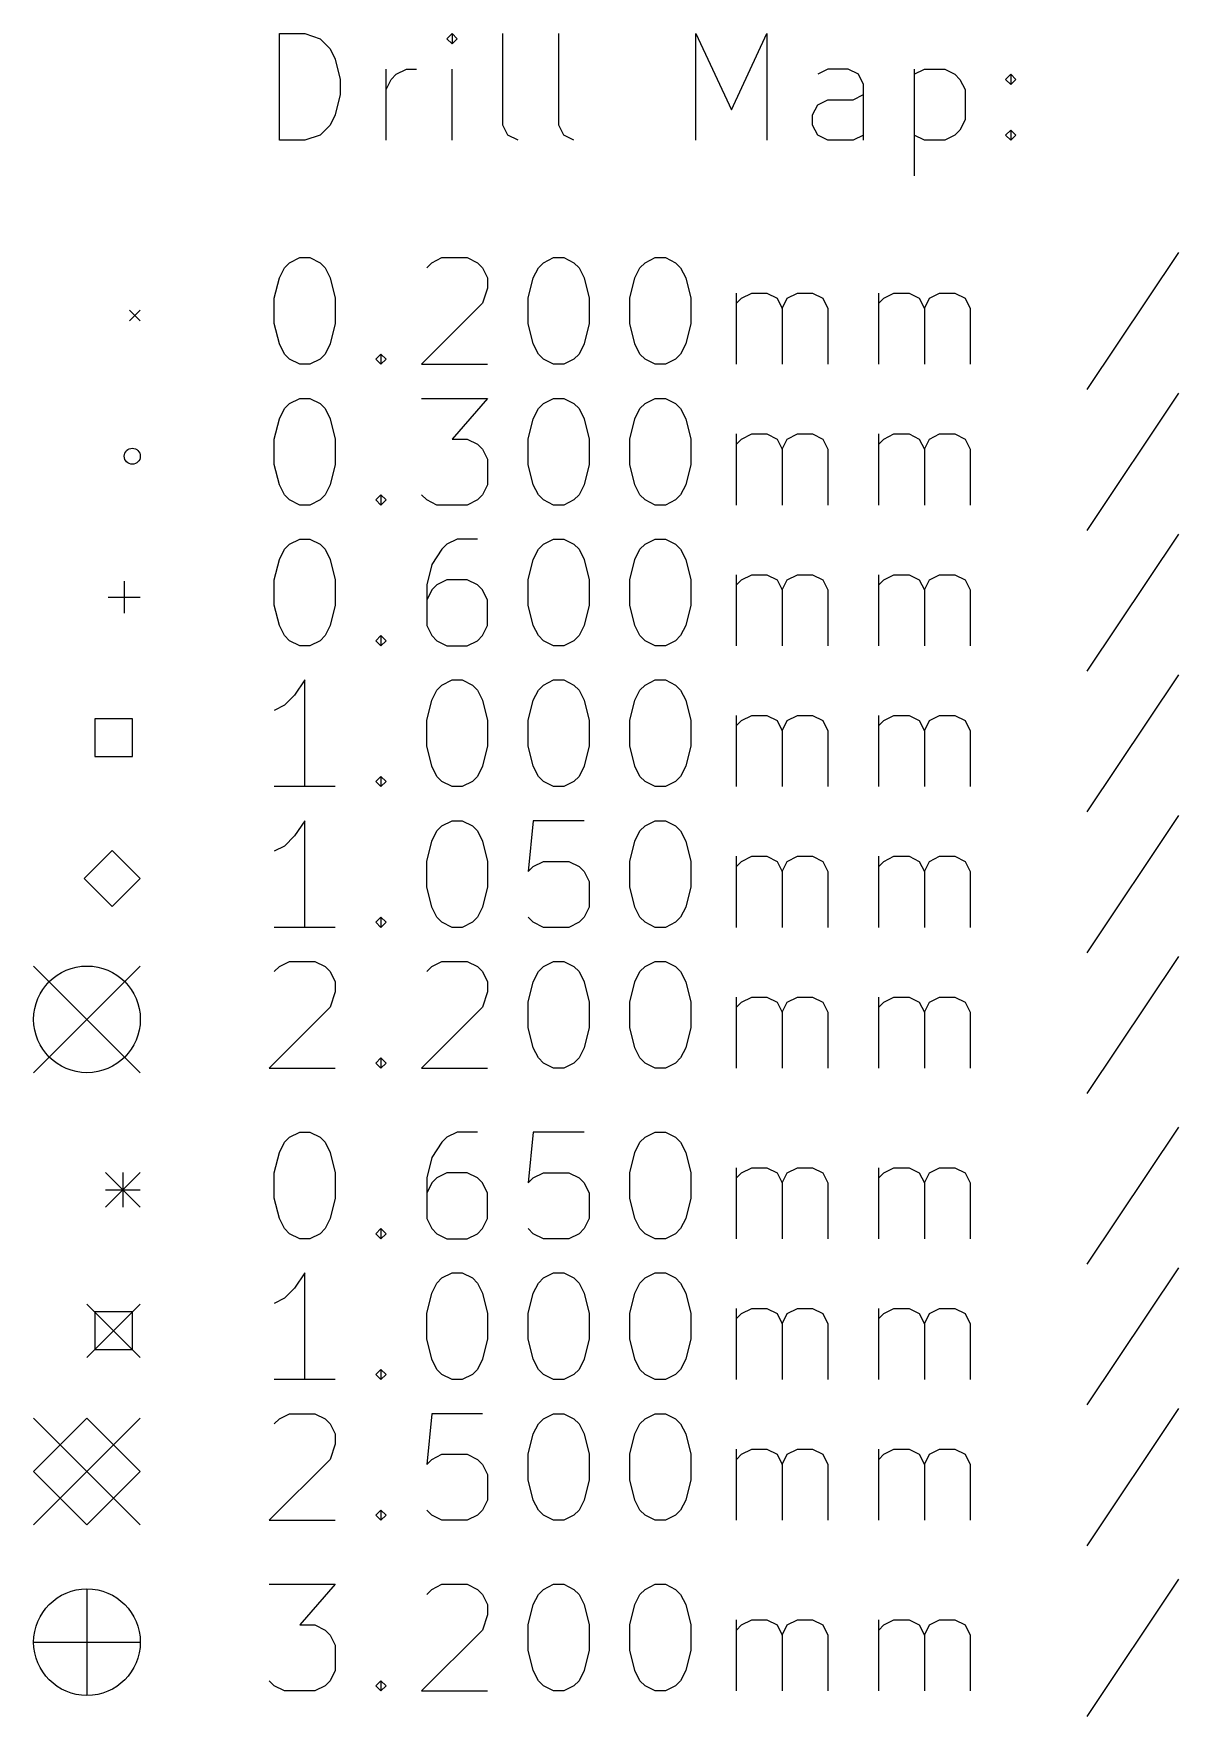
# Model space of a CAD drawing. Extents: x 39 to 122, y -192 to -69.
# Drawn here: x 39.48 to 60.94, y -192.2 to -160.64 of the extents above; entities that cross this region are included whole.
import ezdxf

# ---------------------------------------------------------------- set-up
doc = ezdxf.new("R2010")
doc.units = 0
doc.layers.add('BLACK', color=7, linetype='CONTINUOUS')

msp = doc.modelspace()

# ---------------------------------------------------------------- linework, layer by layer
at = {"layer": 'BLACK', "linetype": 'CONTINUOUS'}
for p, q in [((44.082768, -162.639838), (44.082768, -160.639838)), ((44.082768, -160.639838), (44.558958, -160.639838)), ((44.558958, -160.639838), (44.844673, -160.735076)), ((44.844673, -160.735076), (45.035149, -160.925552)), ((45.035149, -160.925552), (45.130387, -161.116028)), ((47.320863, -160.639838), (47.225625, -160.735076)), ((47.225625, -160.735076), (47.320863, -160.830314)), ((47.416101, -160.735076), (47.320863, -160.639838)), ((47.320863, -160.639838), (47.320863, -160.830314)), ((47.320863, -160.830314), (47.416101, -160.735076)), ((48.273244, -162.354123), (48.273244, -160.639838)), ((49.320863, -162.354123), (49.320863, -160.639838)), ((51.892292, -162.639838), (51.892292, -160.639838)), ((51.892292, -160.639838), (52.558959, -162.068409)), ((52.558959, -162.068409), (53.225625, -160.639838)), ((53.225625, -160.639838), (53.225625, -162.639838)), ((45.130387, -161.116028), (45.225625, -161.49698)), ((45.225625, -161.49698), (45.225625, -161.782695)), ((46.082768, -162.639838), (46.082768, -161.306504)), ((46.082768, -161.687457), (46.178006, -161.49698)), ((46.178006, -161.49698), (46.273244, -161.401742)), ((46.273244, -161.401742), (46.46372, -161.306504)), ((46.46372, -161.306504), (46.654197, -161.306504)), ((47.320863, -162.639838), (47.320863, -161.306504)), ((54.368482, -161.306504), (54.178006, -161.401742)), ((54.749435, -161.306504), (54.368482, -161.306504)), ((54.939911, -161.401742), (54.749435, -161.306504)), ((55.035149, -161.592219), (54.939911, -161.401742)), ((55.98753, -161.306504), (55.98753, -163.306504)), ((55.98753, -161.401742), (56.178006, -161.306504)), ((56.178006, -161.306504), (56.558959, -161.306504)), ((56.558959, -161.306504), (56.749435, -161.401742)), ((56.749435, -161.401742), (56.844673, -161.49698)), ((56.844673, -161.49698), (56.939911, -161.687457)), ((57.701816, -161.49698), (57.797054, -161.401742)), ((57.797054, -161.592219), (57.701816, -161.49698)), ((57.797054, -161.401742), (57.892292, -161.49698)), ((57.797054, -161.401742), (57.797054, -161.592219)), ((57.892292, -161.49698), (57.797054, -161.592219)), ((45.225625, -161.782695), (45.130387, -162.163647)), ((54.178006, -161.973171), (54.368482, -161.877933)), ((54.368482, -161.877933), (54.844673, -161.877933)), ((54.844673, -161.877933), (55.035149, -161.782695)), ((55.035149, -162.639838), (55.035149, -161.592219)), ((56.939911, -161.687457), (56.939911, -162.258885)), ((45.130387, -162.163647), (45.035149, -162.354123)), ((54.082768, -162.163647), (54.178006, -161.973171)), ((54.082768, -162.354123), (54.082768, -162.163647)), ((45.035149, -162.354123), (44.844673, -162.5446)), ((48.368482, -162.5446), (48.273244, -162.354123)), ((49.416101, -162.5446), (49.320863, -162.354123)), ((54.178006, -162.5446), (54.082768, -162.354123)), ((56.844673, -162.449361), (56.749435, -162.5446)), ((56.939911, -162.258885), (56.844673, -162.449361)), ((57.701816, -162.5446), (57.797054, -162.449361)), ((57.797054, -162.449361), (57.892292, -162.5446)), ((57.797054, -162.449361), (57.797054, -162.639838)), ((44.558958, -162.639838), (44.082768, -162.639838)), ((44.844673, -162.5446), (44.558958, -162.639838)), ((48.558958, -162.639838), (48.368482, -162.5446)), ((49.606577, -162.639838), (49.416101, -162.5446)), ((54.368482, -162.639838), (54.178006, -162.5446)), ((54.844673, -162.639838), (54.368482, -162.639838)), ((55.035149, -162.5446), (54.844673, -162.639838)), ((56.178006, -162.639838), (55.98753, -162.5446)), ((56.558959, -162.639838), (56.178006, -162.639838)), ((56.749435, -162.5446), (56.558959, -162.639838)), ((57.797054, -162.639838), (57.701816, -162.5446)), ((57.892292, -162.5446), (57.797054, -162.639838)), ((44.082768, -165.22079), (44.178006, -165.030314)), ((44.178006, -165.030314), (44.273244, -164.935076)), ((44.273244, -164.935076), (44.46372, -164.839838)), ((44.46372, -164.839838), (44.654197, -164.839838)), ((44.654197, -164.839838), (44.844673, -164.935076)), ((44.844673, -164.935076), (44.939911, -165.030314)), ((44.939911, -165.030314), (45.035149, -165.22079)), ((46.844673, -165.030314), (46.939911, -164.935076)), ((46.939911, -164.935076), (47.130387, -164.839838)), ((47.130387, -164.839838), (47.606578, -164.839838)), ((47.606578, -164.839838), (47.797054, -164.935076)), ((47.797054, -164.935076), (47.892292, -165.030314)), ((47.892292, -165.030314), (47.98753, -165.22079)), ((48.844673, -165.22079), (48.939911, -165.030314)), ((48.939911, -165.030314), (49.035149, -164.935076)), ((49.035149, -164.935076), (49.225625, -164.839838)), ((49.225625, -164.839838), (49.416102, -164.839838)), ((49.416102, -164.839838), (49.606578, -164.935076)), ((49.606578, -164.935076), (49.701816, -165.030314)), ((49.701816, -165.030314), (49.797054, -165.22079)), ((50.749435, -165.22079), (50.844673, -165.030314)), ((50.844673, -165.030314), (50.939911, -164.935076)), ((50.939911, -164.935076), (51.130387, -164.839838)), ((51.130387, -164.839838), (51.320864, -164.839838)), ((51.320864, -164.839838), (51.51134, -164.935076)), ((51.51134, -164.935076), (51.606578, -165.030314)), ((51.606578, -165.030314), (51.701816, -165.22079)), ((60.939912, -164.7446), (59.225627, -167.316028)), ((43.98753, -165.601742), (44.082768, -165.22079)), ((45.035149, -165.22079), (45.130387, -165.601742)), ((47.98753, -165.22079), (47.98753, -165.411266)), ((48.749435, -165.601742), (48.844673, -165.22079)), ((49.797054, -165.22079), (49.892292, -165.601742)), ((50.654197, -165.601742), (50.749435, -165.22079)), ((51.701816, -165.22079), (51.797054, -165.601742)), ((43.98753, -166.077933), (43.98753, -165.601742)), ((45.130387, -165.601742), (45.130387, -166.077933)), ((47.98753, -165.411266), (47.892292, -165.69698)), ((48.749435, -166.077933), (48.749435, -165.601742)), ((49.892292, -165.601742), (49.892292, -166.077933)), ((50.654197, -166.077933), (50.654197, -165.601742)), ((51.797054, -165.601742), (51.797054, -166.077933)), ((52.654197, -166.839838), (52.654197, -165.506504)), ((52.654197, -165.69698), (52.749435, -165.601742)), ((52.749435, -165.601742), (52.939911, -165.506504)), ((52.939911, -165.506504), (53.225626, -165.506504)), ((53.225626, -165.506504), (53.416102, -165.601742)), ((53.416102, -165.601742), (53.51134, -165.792219)), ((53.51134, -165.792219), (53.606578, -165.601742)), ((53.606578, -165.601742), (53.797054, -165.506504)), ((53.797054, -165.506504), (54.082768, -165.506504)), ((54.082768, -165.506504), (54.273245, -165.601742)), ((54.273245, -165.601742), (54.368483, -165.792219)), ((55.320864, -166.839838), (55.320864, -165.506504)), ((55.320864, -165.69698), (55.416102, -165.601742)), ((55.416102, -165.601742), (55.606578, -165.506504)), ((55.606578, -165.506504), (55.892293, -165.506504)), ((55.892293, -165.506504), (56.082769, -165.601742)), ((56.082769, -165.601742), (56.178007, -165.792219)), ((56.178007, -165.792219), (56.273245, -165.601742)), ((56.273245, -165.601742), (56.463721, -165.506504)), ((56.463721, -165.506504), (56.749435, -165.506504)), ((56.749435, -165.506504), (56.939912, -165.601742)), ((56.939912, -165.601742), (57.03515, -165.792219)), ((41.275, -165.825), (41.475, -166.025)), ((41.475, -165.825), (41.275, -166.025)), ((47.892292, -165.69698), (46.749435, -166.839838)), ((53.51134, -165.792219), (53.51134, -166.839838)), ((54.368483, -165.792219), (54.368483, -166.839838)), ((56.178007, -165.792219), (56.178007, -166.839838)), ((57.03515, -165.792219), (57.03515, -166.839838)), ((44.082768, -166.458885), (43.98753, -166.077933)), ((45.130387, -166.077933), (45.035149, -166.458885)), ((48.844673, -166.458885), (48.749435, -166.077933)), ((49.892292, -166.077933), (49.797054, -166.458885)), ((50.749435, -166.458885), (50.654197, -166.077933)), ((51.797054, -166.077933), (51.701816, -166.458885)), ((44.178006, -166.649361), (44.082768, -166.458885)), ((45.035149, -166.458885), (44.939911, -166.649361)), ((48.939911, -166.649361), (48.844673, -166.458885)), ((49.797054, -166.458885), (49.701816, -166.649361)), ((50.844673, -166.649361), (50.749435, -166.458885)), ((51.701816, -166.458885), (51.606578, -166.649361)), ((44.273244, -166.7446), (44.178006, -166.649361)), ((44.46372, -166.839838), (44.273244, -166.7446)), ((44.654197, -166.839838), (44.46372, -166.839838)), ((44.844673, -166.7446), (44.654197, -166.839838)), ((44.939911, -166.649361), (44.844673, -166.7446)), ((45.892292, -166.7446), (45.98753, -166.649361)), ((45.98753, -166.839838), (45.892292, -166.7446)), ((45.98753, -166.649361), (46.082768, -166.7446)), ((45.98753, -166.649361), (45.98753, -166.839838)), ((46.082768, -166.7446), (45.98753, -166.839838)), ((46.749435, -166.839838), (47.98753, -166.839838)), ((49.035149, -166.7446), (48.939911, -166.649361)), ((49.225625, -166.839838), (49.035149, -166.7446)), ((49.416102, -166.839838), (49.225625, -166.839838)), ((49.606578, -166.7446), (49.416102, -166.839838)), ((49.701816, -166.649361), (49.606578, -166.7446)), ((50.939911, -166.7446), (50.844673, -166.649361)), ((51.130387, -166.839838), (50.939911, -166.7446)), ((51.320864, -166.839838), (51.130387, -166.839838)), ((51.51134, -166.7446), (51.320864, -166.839838)), ((51.606578, -166.649361), (51.51134, -166.7446)), ((44.273244, -167.575076), (44.46372, -167.479838)), ((44.46372, -167.479838), (44.654197, -167.479838)), ((44.654197, -167.479838), (44.844673, -167.575076)), ((46.749435, -167.479838), (47.98753, -167.479838)), ((47.98753, -167.479838), (47.320863, -168.241742)), ((49.035149, -167.575076), (49.225625, -167.479838)), ((49.225625, -167.479838), (49.416102, -167.479838)), ((49.416102, -167.479838), (49.606578, -167.575076)), ((50.939911, -167.575076), (51.130387, -167.479838)), ((51.130387, -167.479838), (51.320864, -167.479838)), ((51.320864, -167.479838), (51.51134, -167.575076)), ((60.939912, -167.3846), (59.225627, -169.956028)), ((43.98753, -168.241742), (44.082768, -167.86079)), ((44.082768, -167.86079), (44.178006, -167.670314)), ((44.178006, -167.670314), (44.273244, -167.575076)), ((44.844673, -167.575076), (44.939911, -167.670314)), ((44.939911, -167.670314), (45.035149, -167.86079)), ((45.035149, -167.86079), (45.130387, -168.241742)), ((48.749435, -168.241742), (48.844673, -167.86079)), ((48.844673, -167.86079), (48.939911, -167.670314)), ((48.939911, -167.670314), (49.035149, -167.575076)), ((49.606578, -167.575076), (49.701816, -167.670314)), ((49.701816, -167.670314), (49.797054, -167.86079)), ((49.797054, -167.86079), (49.892292, -168.241742)), ((50.654197, -168.241742), (50.749435, -167.86079)), ((50.749435, -167.86079), (50.844673, -167.670314)), ((50.844673, -167.670314), (50.939911, -167.575076)), ((51.51134, -167.575076), (51.606578, -167.670314)), ((51.606578, -167.670314), (51.701816, -167.86079)), ((51.701816, -167.86079), (51.797054, -168.241742)), ((52.654197, -169.479838), (52.654197, -168.146504)), ((52.749435, -168.241742), (52.939911, -168.146504)), ((52.939911, -168.146504), (53.225626, -168.146504)), ((53.225626, -168.146504), (53.416102, -168.241742)), ((53.606578, -168.241742), (53.797054, -168.146504)), ((53.797054, -168.146504), (54.082768, -168.146504)), ((54.082768, -168.146504), (54.273245, -168.241742)), ((55.320864, -169.479838), (55.320864, -168.146504)), ((55.416102, -168.241742), (55.606578, -168.146504)), ((55.606578, -168.146504), (55.892293, -168.146504)), ((55.892293, -168.146504), (56.082769, -168.241742)), ((56.273245, -168.241742), (56.463721, -168.146504)), ((56.463721, -168.146504), (56.749435, -168.146504)), ((56.749435, -168.146504), (56.939912, -168.241742)), ((43.98753, -168.717933), (43.98753, -168.241742)), ((45.130387, -168.241742), (45.130387, -168.717933)), ((47.320863, -168.241742), (47.606578, -168.241742)), ((47.606578, -168.241742), (47.797054, -168.33698)), ((47.797054, -168.33698), (47.892292, -168.432219)), ((47.892292, -168.432219), (47.98753, -168.622695)), ((48.749435, -168.717933), (48.749435, -168.241742)), ((49.892292, -168.241742), (49.892292, -168.717933)), ((50.654197, -168.717933), (50.654197, -168.241742)), ((51.797054, -168.241742), (51.797054, -168.717933)), ((52.654197, -168.33698), (52.749435, -168.241742)), ((53.416102, -168.241742), (53.51134, -168.432219)), ((53.51134, -168.432219), (53.606578, -168.241742)), ((53.51134, -168.432219), (53.51134, -169.479838)), ((54.273245, -168.241742), (54.368483, -168.432219)), ((54.368483, -168.432219), (54.368483, -169.479838)), ((55.320864, -168.33698), (55.416102, -168.241742)), ((56.082769, -168.241742), (56.178007, -168.432219)), ((56.178007, -168.432219), (56.273245, -168.241742)), ((56.178007, -168.432219), (56.178007, -169.479838)), ((56.939912, -168.241742), (57.03515, -168.432219)), ((57.03515, -168.432219), (57.03515, -169.479838)), ((44.082768, -169.098885), (43.98753, -168.717933)), ((45.130387, -168.717933), (45.035149, -169.098885)), ((47.98753, -168.622695), (47.98753, -169.098885)), ((48.844673, -169.098885), (48.749435, -168.717933)), ((49.892292, -168.717933), (49.797054, -169.098885)), ((50.749435, -169.098885), (50.654197, -168.717933)), ((51.797054, -168.717933), (51.701816, -169.098885)), ((44.178006, -169.289361), (44.082768, -169.098885)), ((45.035149, -169.098885), (44.939911, -169.289361)), ((47.98753, -169.098885), (47.892292, -169.289361)), ((48.939911, -169.289361), (48.844673, -169.098885)), ((49.797054, -169.098885), (49.701816, -169.289361)), ((50.844673, -169.289361), (50.749435, -169.098885)), ((51.701816, -169.098885), (51.606578, -169.289361)), ((44.273244, -169.3846), (44.178006, -169.289361)), ((44.46372, -169.479838), (44.273244, -169.3846)), ((44.844673, -169.3846), (44.654197, -169.479838)), ((44.939911, -169.289361), (44.844673, -169.3846)), ((45.892292, -169.3846), (45.98753, -169.289361)), ((45.98753, -169.479838), (45.892292, -169.3846)), ((45.98753, -169.289361), (46.082768, -169.3846)), ((45.98753, -169.289361), (45.98753, -169.479838)), ((46.082768, -169.3846), (45.98753, -169.479838)), ((46.844673, -169.3846), (46.749435, -169.289361)), ((47.035149, -169.479838), (46.844673, -169.3846)), ((47.797054, -169.3846), (47.606578, -169.479838)), ((47.892292, -169.289361), (47.797054, -169.3846)), ((49.035149, -169.3846), (48.939911, -169.289361)), ((49.225625, -169.479838), (49.035149, -169.3846)), ((49.606578, -169.3846), (49.416102, -169.479838)), ((49.701816, -169.289361), (49.606578, -169.3846)), ((50.939911, -169.3846), (50.844673, -169.289361)), ((51.130387, -169.479838), (50.939911, -169.3846)), ((51.51134, -169.3846), (51.320864, -169.479838)), ((51.606578, -169.289361), (51.51134, -169.3846)), ((44.654197, -169.479838), (44.46372, -169.479838)), ((47.606578, -169.479838), (47.035149, -169.479838)), ((49.416102, -169.479838), (49.225625, -169.479838)), ((51.320864, -169.479838), (51.130387, -169.479838)), ((60.939912, -170.0246), (59.225627, -172.596028)), ((44.082768, -170.50079), (44.178006, -170.310314)), ((44.178006, -170.310314), (44.273244, -170.215076)), ((44.273244, -170.215076), (44.46372, -170.119838)), ((44.46372, -170.119838), (44.654197, -170.119838)), ((44.654197, -170.119838), (44.844673, -170.215076)), ((44.844673, -170.215076), (44.939911, -170.310314)), ((44.939911, -170.310314), (45.035149, -170.50079)), ((47.130387, -170.310314), (46.939911, -170.596028)), ((47.225625, -170.215076), (47.130387, -170.310314)), ((47.416101, -170.119838), (47.225625, -170.215076)), ((47.797054, -170.119838), (47.416101, -170.119838)), ((48.844673, -170.50079), (48.939911, -170.310314)), ((48.939911, -170.310314), (49.035149, -170.215076)), ((49.035149, -170.215076), (49.225625, -170.119838)), ((49.225625, -170.119838), (49.416102, -170.119838)), ((49.416102, -170.119838), (49.606578, -170.215076)), ((49.606578, -170.215076), (49.701816, -170.310314)), ((49.701816, -170.310314), (49.797054, -170.50079)), ((50.749435, -170.50079), (50.844673, -170.310314)), ((50.844673, -170.310314), (50.939911, -170.215076)), ((50.939911, -170.215076), (51.130387, -170.119838)), ((51.130387, -170.119838), (51.320864, -170.119838)), ((51.320864, -170.119838), (51.51134, -170.215076)), ((51.51134, -170.215076), (51.606578, -170.310314)), ((51.606578, -170.310314), (51.701816, -170.50079)), ((43.98753, -170.881742), (44.082768, -170.50079)), ((45.035149, -170.50079), (45.130387, -170.881742)), ((46.939911, -170.596028), (46.844673, -170.97698)), ((48.749435, -170.881742), (48.844673, -170.50079)), ((49.797054, -170.50079), (49.892292, -170.881742)), ((50.654197, -170.881742), (50.749435, -170.50079)), ((51.701816, -170.50079), (51.797054, -170.881742)), ((41.175, -170.905), (41.175, -171.505)), ((43.98753, -171.357933), (43.98753, -170.881742)), ((45.130387, -170.881742), (45.130387, -171.357933)), ((46.844673, -170.97698), (46.844673, -171.738885)), ((47.035149, -170.97698), (46.939911, -171.072219)), ((47.225625, -170.881742), (47.035149, -170.97698)), ((47.606578, -170.881742), (47.225625, -170.881742)), ((47.797054, -170.97698), (47.606578, -170.881742)), ((47.892292, -171.072219), (47.797054, -170.97698)), ((48.749435, -171.357933), (48.749435, -170.881742)), ((49.892292, -170.881742), (49.892292, -171.357933)), ((50.654197, -171.357933), (50.654197, -170.881742)), ((51.797054, -170.881742), (51.797054, -171.357933)), ((52.654197, -172.119838), (52.654197, -170.786504)), ((52.654197, -170.97698), (52.749435, -170.881742)), ((52.749435, -170.881742), (52.939911, -170.786504)), ((52.939911, -170.786504), (53.225626, -170.786504)), ((53.225626, -170.786504), (53.416102, -170.881742)), ((53.416102, -170.881742), (53.51134, -171.072219)), ((53.51134, -171.072219), (53.606578, -170.881742)), ((53.606578, -170.881742), (53.797054, -170.786504)), ((53.797054, -170.786504), (54.082768, -170.786504)), ((54.082768, -170.786504), (54.273245, -170.881742)), ((54.273245, -170.881742), (54.368483, -171.072219)), ((55.320864, -172.119838), (55.320864, -170.786504)), ((55.320864, -170.97698), (55.416102, -170.881742)), ((55.416102, -170.881742), (55.606578, -170.786504)), ((55.606578, -170.786504), (55.892293, -170.786504)), ((55.892293, -170.786504), (56.082769, -170.881742)), ((56.082769, -170.881742), (56.178007, -171.072219)), ((56.178007, -171.072219), (56.273245, -170.881742)), ((56.273245, -170.881742), (56.463721, -170.786504)), ((56.463721, -170.786504), (56.749435, -170.786504)), ((56.749435, -170.786504), (56.939912, -170.881742)), ((56.939912, -170.881742), (57.03515, -171.072219)), ((40.875, -171.205), (41.475, -171.205)), ((46.939911, -171.072219), (46.844673, -171.262695)), ((47.98753, -171.262695), (47.892292, -171.072219)), ((47.98753, -171.738885), (47.98753, -171.262695)), ((53.51134, -171.072219), (53.51134, -172.119838)), ((54.368483, -171.072219), (54.368483, -172.119838)), ((56.178007, -171.072219), (56.178007, -172.119838)), ((57.03515, -171.072219), (57.03515, -172.119838)), ((44.082768, -171.738885), (43.98753, -171.357933)), ((45.130387, -171.357933), (45.035149, -171.738885)), ((48.844673, -171.738885), (48.749435, -171.357933)), ((49.892292, -171.357933), (49.797054, -171.738885)), ((50.749435, -171.738885), (50.654197, -171.357933)), ((51.797054, -171.357933), (51.701816, -171.738885)), ((44.178006, -171.929361), (44.082768, -171.738885)), ((44.273244, -172.0246), (44.178006, -171.929361)), ((44.939911, -171.929361), (44.844673, -172.0246)), ((45.035149, -171.738885), (44.939911, -171.929361)), ((45.892292, -172.0246), (45.98753, -171.929361)), ((45.98753, -171.929361), (46.082768, -172.0246)), ((45.98753, -171.929361), (45.98753, -172.119838)), ((46.844673, -171.738885), (46.939911, -171.929361)), ((46.939911, -171.929361), (47.035149, -172.0246)), ((47.797054, -172.0246), (47.892292, -171.929361)), ((47.892292, -171.929361), (47.98753, -171.738885)), ((48.939911, -171.929361), (48.844673, -171.738885)), ((49.035149, -172.0246), (48.939911, -171.929361)), ((49.701816, -171.929361), (49.606578, -172.0246)), ((49.797054, -171.738885), (49.701816, -171.929361)), ((50.844673, -171.929361), (50.749435, -171.738885)), ((50.939911, -172.0246), (50.844673, -171.929361)), ((51.606578, -171.929361), (51.51134, -172.0246)), ((51.701816, -171.738885), (51.606578, -171.929361)), ((44.46372, -172.119838), (44.273244, -172.0246)), ((44.654197, -172.119838), (44.46372, -172.119838)), ((44.844673, -172.0246), (44.654197, -172.119838)), ((45.98753, -172.119838), (45.892292, -172.0246)), ((46.082768, -172.0246), (45.98753, -172.119838)), ((47.035149, -172.0246), (47.225625, -172.119838)), ((47.225625, -172.119838), (47.606578, -172.119838)), ((47.606578, -172.119838), (47.797054, -172.0246)), ((49.225625, -172.119838), (49.035149, -172.0246)), ((49.416102, -172.119838), (49.225625, -172.119838)), ((49.606578, -172.0246), (49.416102, -172.119838)), ((51.130387, -172.119838), (50.939911, -172.0246)), ((51.320864, -172.119838), (51.130387, -172.119838)), ((51.51134, -172.0246), (51.320864, -172.119838)), ((44.558958, -172.759838), (44.368482, -173.045552)), ((44.558958, -174.759838), (44.558958, -172.759838)), ((47.035149, -172.950314), (47.130387, -172.855076)), ((47.130387, -172.855076), (47.320863, -172.759838)), ((47.320863, -172.759838), (47.51134, -172.759838)), ((47.51134, -172.759838), (47.701816, -172.855076)), ((47.701816, -172.855076), (47.797054, -172.950314)), ((48.939911, -172.950314), (49.035149, -172.855076)), ((49.035149, -172.855076), (49.225625, -172.759838)), ((49.225625, -172.759838), (49.416102, -172.759838)), ((49.416102, -172.759838), (49.606578, -172.855076)), ((49.606578, -172.855076), (49.701816, -172.950314)), ((50.844673, -172.950314), (50.939911, -172.855076)), ((50.939911, -172.855076), (51.130387, -172.759838)), ((51.130387, -172.759838), (51.320864, -172.759838)), ((51.320864, -172.759838), (51.51134, -172.855076)), ((51.51134, -172.855076), (51.606578, -172.950314)), ((60.939912, -172.6646), (59.225627, -175.236028)), ((44.178006, -173.236028), (43.98753, -173.331266)), ((44.368482, -173.045552), (44.178006, -173.236028)), ((46.844673, -173.521742), (46.939911, -173.14079)), ((46.939911, -173.14079), (47.035149, -172.950314)), ((47.797054, -172.950314), (47.892292, -173.14079)), ((47.892292, -173.14079), (47.98753, -173.521742)), ((48.749435, -173.521742), (48.844673, -173.14079)), ((48.844673, -173.14079), (48.939911, -172.950314)), ((49.701816, -172.950314), (49.797054, -173.14079)), ((49.797054, -173.14079), (49.892292, -173.521742)), ((50.654197, -173.521742), (50.749435, -173.14079)), ((50.749435, -173.14079), (50.844673, -172.950314)), ((51.606578, -172.950314), (51.701816, -173.14079)), ((51.701816, -173.14079), (51.797054, -173.521742)), ((41.328557, -173.491443), (40.621443, -173.491443)), ((40.621443, -173.491443), (40.621443, -174.198557)), ((41.328557, -174.198557), (41.328557, -173.491443)), ((46.844673, -173.997933), (46.844673, -173.521742)), ((47.98753, -173.521742), (47.98753, -173.997933)), ((48.749435, -173.997933), (48.749435, -173.521742)), ((49.892292, -173.521742), (49.892292, -173.997933)), ((50.654197, -173.997933), (50.654197, -173.521742)), ((51.797054, -173.521742), (51.797054, -173.997933)), ((52.654197, -174.759838), (52.654197, -173.426504)), ((52.654197, -173.61698), (52.749435, -173.521742)), ((52.749435, -173.521742), (52.939911, -173.426504)), ((52.939911, -173.426504), (53.225626, -173.426504)), ((53.225626, -173.426504), (53.416102, -173.521742)), ((53.416102, -173.521742), (53.51134, -173.712219)), ((53.51134, -173.712219), (53.606578, -173.521742)), ((53.606578, -173.521742), (53.797054, -173.426504)), ((53.797054, -173.426504), (54.082768, -173.426504)), ((54.082768, -173.426504), (54.273245, -173.521742)), ((54.273245, -173.521742), (54.368483, -173.712219)), ((55.320864, -174.759838), (55.320864, -173.426504)), ((55.320864, -173.61698), (55.416102, -173.521742)), ((55.416102, -173.521742), (55.606578, -173.426504)), ((55.606578, -173.426504), (55.892293, -173.426504)), ((55.892293, -173.426504), (56.082769, -173.521742)), ((56.082769, -173.521742), (56.178007, -173.712219)), ((56.178007, -173.712219), (56.273245, -173.521742)), ((56.273245, -173.521742), (56.463721, -173.426504)), ((56.463721, -173.426504), (56.749435, -173.426504)), ((56.749435, -173.426504), (56.939912, -173.521742)), ((56.939912, -173.521742), (57.03515, -173.712219)), ((53.51134, -173.712219), (53.51134, -174.759838)), ((54.368483, -173.712219), (54.368483, -174.759838)), ((56.178007, -173.712219), (56.178007, -174.759838)), ((57.03515, -173.712219), (57.03515, -174.759838)), ((46.939911, -174.378885), (46.844673, -173.997933)), ((47.98753, -173.997933), (47.892292, -174.378885)), ((48.844673, -174.378885), (48.749435, -173.997933)), ((49.892292, -173.997933), (49.797054, -174.378885)), ((50.749435, -174.378885), (50.654197, -173.997933)), ((51.797054, -173.997933), (51.701816, -174.378885)), ((40.621443, -174.198557), (41.328557, -174.198557)), ((47.035149, -174.569361), (46.939911, -174.378885)), ((47.892292, -174.378885), (47.797054, -174.569361)), ((48.939911, -174.569361), (48.844673, -174.378885)), ((49.797054, -174.378885), (49.701816, -174.569361)), ((50.844673, -174.569361), (50.749435, -174.378885)), ((51.701816, -174.378885), (51.606578, -174.569361)), ((45.130387, -174.759838), (43.98753, -174.759838)), ((45.892292, -174.6646), (45.98753, -174.569361)), ((45.98753, -174.759838), (45.892292, -174.6646)), ((45.98753, -174.569361), (46.082768, -174.6646)), ((45.98753, -174.569361), (45.98753, -174.759838)), ((46.082768, -174.6646), (45.98753, -174.759838)), ((47.130387, -174.6646), (47.035149, -174.569361)), ((47.320863, -174.759838), (47.130387, -174.6646)), ((47.51134, -174.759838), (47.320863, -174.759838)), ((47.701816, -174.6646), (47.51134, -174.759838)), ((47.797054, -174.569361), (47.701816, -174.6646)), ((49.035149, -174.6646), (48.939911, -174.569361)), ((49.225625, -174.759838), (49.035149, -174.6646)), ((49.416102, -174.759838), (49.225625, -174.759838)), ((49.606578, -174.6646), (49.416102, -174.759838)), ((49.701816, -174.569361), (49.606578, -174.6646)), ((50.939911, -174.6646), (50.844673, -174.569361)), ((51.130387, -174.759838), (50.939911, -174.6646)), ((51.320864, -174.759838), (51.130387, -174.759838)), ((51.51134, -174.6646), (51.320864, -174.759838)), ((51.606578, -174.569361), (51.51134, -174.6646)), ((44.558958, -175.399838), (44.368482, -175.685552)), ((44.558958, -177.399838), (44.558958, -175.399838)), ((47.130387, -175.495076), (47.320863, -175.399838)), ((47.320863, -175.399838), (47.51134, -175.399838)), ((47.51134, -175.399838), (47.701816, -175.495076)), ((48.844673, -175.399838), (48.749435, -176.352219)), ((49.797054, -175.399838), (48.844673, -175.399838)), ((50.939911, -175.495076), (51.130387, -175.399838)), ((51.130387, -175.399838), (51.320864, -175.399838)), ((51.320864, -175.399838), (51.51134, -175.495076)), ((60.939912, -175.3046), (59.225627, -177.876028)), ((44.368482, -175.685552), (44.178006, -175.876028)), ((46.939911, -175.78079), (47.035149, -175.590314)), ((47.035149, -175.590314), (47.130387, -175.495076)), ((47.701816, -175.495076), (47.797054, -175.590314)), ((47.797054, -175.590314), (47.892292, -175.78079)), ((50.749435, -175.78079), (50.844673, -175.590314)), ((50.844673, -175.590314), (50.939911, -175.495076)), ((51.51134, -175.495076), (51.606578, -175.590314)), ((51.606578, -175.590314), (51.701816, -175.78079)), ((40.95, -175.96), (40.425, -176.485)), ((41.475, -176.485), (40.95, -175.96)), ((44.178006, -175.876028), (43.98753, -175.971266)), ((46.844673, -176.161742), (46.939911, -175.78079)), ((47.892292, -175.78079), (47.98753, -176.161742)), ((50.654197, -176.161742), (50.749435, -175.78079)), ((51.701816, -175.78079), (51.797054, -176.161742)), ((52.654197, -177.399838), (52.654197, -176.066504)), ((52.749435, -176.161742), (52.939911, -176.066504)), ((52.939911, -176.066504), (53.225626, -176.066504)), ((53.225626, -176.066504), (53.416102, -176.161742)), ((53.606578, -176.161742), (53.797054, -176.066504)), ((53.797054, -176.066504), (54.082768, -176.066504)), ((54.082768, -176.066504), (54.273245, -176.161742)), ((55.320864, -177.399838), (55.320864, -176.066504)), ((55.416102, -176.161742), (55.606578, -176.066504)), ((55.606578, -176.066504), (55.892293, -176.066504)), ((55.892293, -176.066504), (56.082769, -176.161742)), ((56.273245, -176.161742), (56.463721, -176.066504)), ((56.463721, -176.066504), (56.749435, -176.066504)), ((56.749435, -176.066504), (56.939912, -176.161742)), ((46.844673, -176.637933), (46.844673, -176.161742)), ((47.98753, -176.161742), (47.98753, -176.637933)), ((48.749435, -176.352219), (48.844673, -176.25698)), ((48.844673, -176.25698), (49.035149, -176.161742)), ((49.035149, -176.161742), (49.51134, -176.161742)), ((49.51134, -176.161742), (49.701816, -176.25698)), ((49.701816, -176.25698), (49.797054, -176.352219)), ((49.797054, -176.352219), (49.892292, -176.542695)), ((50.654197, -176.637933), (50.654197, -176.161742)), ((51.797054, -176.161742), (51.797054, -176.637933)), ((52.654197, -176.25698), (52.749435, -176.161742)), ((53.416102, -176.161742), (53.51134, -176.352219)), ((53.51134, -176.352219), (53.606578, -176.161742)), ((53.51134, -176.352219), (53.51134, -177.399838)), ((54.273245, -176.161742), (54.368483, -176.352219)), ((54.368483, -176.352219), (54.368483, -177.399838)), ((55.320864, -176.25698), (55.416102, -176.161742)), ((56.082769, -176.161742), (56.178007, -176.352219)), ((56.178007, -176.352219), (56.273245, -176.161742)), ((56.178007, -176.352219), (56.178007, -177.399838)), ((56.939912, -176.161742), (57.03515, -176.352219)), ((57.03515, -176.352219), (57.03515, -177.399838)), ((40.425, -176.485), (40.95, -177.01)), ((40.95, -177.01), (41.475, -176.485)), ((46.939911, -177.018885), (46.844673, -176.637933)), ((47.98753, -176.637933), (47.892292, -177.018885)), ((49.892292, -176.542695), (49.892292, -177.018885)), ((50.749435, -177.018885), (50.654197, -176.637933)), ((51.797054, -176.637933), (51.701816, -177.018885)), ((47.035149, -177.209361), (46.939911, -177.018885)), ((47.892292, -177.018885), (47.797054, -177.209361)), ((49.892292, -177.018885), (49.797054, -177.209361)), ((50.844673, -177.209361), (50.749435, -177.018885)), ((51.701816, -177.018885), (51.606578, -177.209361)), ((45.892292, -177.3046), (45.98753, -177.209361)), ((45.98753, -177.399838), (45.892292, -177.3046)), ((45.98753, -177.209361), (46.082768, -177.3046)), ((45.98753, -177.209361), (45.98753, -177.399838)), ((46.082768, -177.3046), (45.98753, -177.399838)), ((47.130387, -177.3046), (47.035149, -177.209361)), ((47.320863, -177.399838), (47.130387, -177.3046)), ((47.701816, -177.3046), (47.51134, -177.399838)), ((47.797054, -177.209361), (47.701816, -177.3046)), ((48.844673, -177.3046), (48.749435, -177.209361)), ((49.035149, -177.399838), (48.844673, -177.3046)), ((49.701816, -177.3046), (49.51134, -177.399838)), ((49.797054, -177.209361), (49.701816, -177.3046)), ((50.939911, -177.3046), (50.844673, -177.209361)), ((51.130387, -177.399838), (50.939911, -177.3046)), ((51.51134, -177.3046), (51.320864, -177.399838)), ((51.606578, -177.209361), (51.51134, -177.3046)), ((45.130387, -177.399838), (43.98753, -177.399838)), ((47.51134, -177.399838), (47.320863, -177.399838)), ((49.51134, -177.399838), (49.035149, -177.399838)), ((51.320864, -177.399838), (51.130387, -177.399838)), ((60.939912, -177.9446), (59.225627, -180.516028)), ((39.475, -178.125), (41.475, -180.125)), ((41.475, -178.125), (39.475, -180.125)), ((43.98753, -178.230314), (44.082768, -178.135076)), ((44.082768, -178.135076), (44.273244, -178.039838)), ((44.273244, -178.039838), (44.749435, -178.039838)), ((44.749435, -178.039838), (44.939911, -178.135076)), ((44.939911, -178.135076), (45.035149, -178.230314)), ((45.035149, -178.230314), (45.130387, -178.42079)), ((46.844673, -178.230314), (46.939911, -178.135076)), ((46.939911, -178.135076), (47.130387, -178.039838)), ((47.130387, -178.039838), (47.606578, -178.039838)), ((47.606578, -178.039838), (47.797054, -178.135076)), ((47.797054, -178.135076), (47.892292, -178.230314)), ((47.892292, -178.230314), (47.98753, -178.42079)), ((48.844673, -178.42079), (48.939911, -178.230314)), ((48.939911, -178.230314), (49.035149, -178.135076)), ((49.035149, -178.135076), (49.225625, -178.039838)), ((49.225625, -178.039838), (49.416102, -178.039838)), ((49.416102, -178.039838), (49.606578, -178.135076)), ((49.606578, -178.135076), (49.701816, -178.230314)), ((49.701816, -178.230314), (49.797054, -178.42079)), ((50.749435, -178.42079), (50.844673, -178.230314)), ((50.844673, -178.230314), (50.939911, -178.135076)), ((50.939911, -178.135076), (51.130387, -178.039838)), ((51.130387, -178.039838), (51.320864, -178.039838)), ((51.320864, -178.039838), (51.51134, -178.135076)), ((51.51134, -178.135076), (51.606578, -178.230314)), ((51.606578, -178.230314), (51.701816, -178.42079)), ((45.130387, -178.42079), (45.130387, -178.611266)), ((47.98753, -178.42079), (47.98753, -178.611266)), ((48.749435, -178.801742), (48.844673, -178.42079)), ((49.797054, -178.42079), (49.892292, -178.801742)), ((50.654197, -178.801742), (50.749435, -178.42079)), ((51.701816, -178.42079), (51.797054, -178.801742)), ((45.035149, -178.89698), (43.892292, -180.039838)), ((45.130387, -178.611266), (45.035149, -178.89698)), ((47.892292, -178.89698), (46.749435, -180.039838)), ((47.98753, -178.611266), (47.892292, -178.89698)), ((48.749435, -179.277933), (48.749435, -178.801742)), ((49.892292, -178.801742), (49.892292, -179.277933)), ((50.654197, -179.277933), (50.654197, -178.801742)), ((51.797054, -178.801742), (51.797054, -179.277933)), ((52.654197, -180.039838), (52.654197, -178.706504)), ((52.654197, -178.89698), (52.749435, -178.801742)), ((52.749435, -178.801742), (52.939911, -178.706504)), ((52.939911, -178.706504), (53.225626, -178.706504)), ((53.225626, -178.706504), (53.416102, -178.801742)), ((53.416102, -178.801742), (53.51134, -178.992219)), ((53.51134, -178.992219), (53.606578, -178.801742)), ((53.606578, -178.801742), (53.797054, -178.706504)), ((53.797054, -178.706504), (54.082768, -178.706504)), ((54.082768, -178.706504), (54.273245, -178.801742)), ((54.273245, -178.801742), (54.368483, -178.992219)), ((55.320864, -180.039838), (55.320864, -178.706504)), ((55.320864, -178.89698), (55.416102, -178.801742)), ((55.416102, -178.801742), (55.606578, -178.706504)), ((55.606578, -178.706504), (55.892293, -178.706504)), ((55.892293, -178.706504), (56.082769, -178.801742)), ((56.082769, -178.801742), (56.178007, -178.992219)), ((56.178007, -178.992219), (56.273245, -178.801742)), ((56.273245, -178.801742), (56.463721, -178.706504)), ((56.463721, -178.706504), (56.749435, -178.706504)), ((56.749435, -178.706504), (56.939912, -178.801742)), ((56.939912, -178.801742), (57.03515, -178.992219)), ((53.51134, -178.992219), (53.51134, -180.039838)), ((54.368483, -178.992219), (54.368483, -180.039838)), ((56.178007, -178.992219), (56.178007, -180.039838)), ((57.03515, -178.992219), (57.03515, -180.039838)), ((48.844673, -179.658885), (48.749435, -179.277933)), ((49.892292, -179.277933), (49.797054, -179.658885)), ((50.749435, -179.658885), (50.654197, -179.277933)), ((51.797054, -179.277933), (51.701816, -179.658885)), ((45.892292, -179.9446), (45.98753, -179.849361)), ((45.98753, -179.849361), (46.082768, -179.9446)), ((45.98753, -179.849361), (45.98753, -180.039838)), ((48.939911, -179.849361), (48.844673, -179.658885)), ((49.035149, -179.9446), (48.939911, -179.849361)), ((49.701816, -179.849361), (49.606578, -179.9446)), ((49.797054, -179.658885), (49.701816, -179.849361)), ((50.844673, -179.849361), (50.749435, -179.658885)), ((50.939911, -179.9446), (50.844673, -179.849361)), ((51.606578, -179.849361), (51.51134, -179.9446)), ((51.701816, -179.658885), (51.606578, -179.849361)), ((43.892292, -180.039838), (45.130387, -180.039838)), ((45.98753, -180.039838), (45.892292, -179.9446)), ((46.082768, -179.9446), (45.98753, -180.039838)), ((46.749435, -180.039838), (47.98753, -180.039838)), ((49.225625, -180.039838), (49.035149, -179.9446)), ((49.416102, -180.039838), (49.225625, -180.039838)), ((49.606578, -179.9446), (49.416102, -180.039838)), ((51.130387, -180.039838), (50.939911, -179.9446)), ((51.320864, -180.039838), (51.130387, -180.039838)), ((51.51134, -179.9446), (51.320864, -180.039838)), ((44.082768, -181.62079), (44.178006, -181.430314)), ((44.178006, -181.430314), (44.273244, -181.335076)), ((44.273244, -181.335076), (44.46372, -181.239838)), ((44.46372, -181.239838), (44.654197, -181.239838)), ((44.654197, -181.239838), (44.844673, -181.335076)), ((44.844673, -181.335076), (44.939911, -181.430314)), ((44.939911, -181.430314), (45.035149, -181.62079)), ((47.130387, -181.430314), (46.939911, -181.716028)), ((47.225625, -181.335076), (47.130387, -181.430314)), ((47.416101, -181.239838), (47.225625, -181.335076)), ((47.797054, -181.239838), (47.416101, -181.239838)), ((48.844673, -181.239838), (48.749435, -182.192219)), ((49.797054, -181.239838), (48.844673, -181.239838)), ((50.749435, -181.62079), (50.844673, -181.430314)), ((50.844673, -181.430314), (50.939911, -181.335076)), ((50.939911, -181.335076), (51.130387, -181.239838)), ((51.130387, -181.239838), (51.320864, -181.239838)), ((51.320864, -181.239838), (51.51134, -181.335076)), ((51.51134, -181.335076), (51.606578, -181.430314)), ((51.606578, -181.430314), (51.701816, -181.62079)), ((60.939912, -181.1446), (59.225627, -183.716028)), ((43.98753, -182.001742), (44.082768, -181.62079)), ((45.035149, -181.62079), (45.130387, -182.001742)), ((46.939911, -181.716028), (46.844673, -182.09698)), ((50.654197, -182.001742), (50.749435, -181.62079)), ((51.701816, -181.62079), (51.797054, -182.001742)), ((40.825, -182), (41.475, -182.65)), ((41.475, -182), (40.825, -182.65)), ((41.15, -182), (41.15, -182.65)), ((43.98753, -182.477933), (43.98753, -182.001742)), ((45.130387, -182.001742), (45.130387, -182.477933)), ((47.225625, -182.001742), (47.035149, -182.09698)), ((47.606578, -182.001742), (47.225625, -182.001742)), ((47.797054, -182.09698), (47.606578, -182.001742)), ((48.844673, -182.09698), (49.035149, -182.001742)), ((49.035149, -182.001742), (49.51134, -182.001742)), ((49.51134, -182.001742), (49.701816, -182.09698)), ((50.654197, -182.477933), (50.654197, -182.001742)), ((51.797054, -182.001742), (51.797054, -182.477933)), ((52.654197, -183.239838), (52.654197, -181.906504)), ((52.654197, -182.09698), (52.749435, -182.001742)), ((52.749435, -182.001742), (52.939911, -181.906504)), ((52.939911, -181.906504), (53.225626, -181.906504)), ((53.225626, -181.906504), (53.416102, -182.001742)), ((53.416102, -182.001742), (53.51134, -182.192219)), ((53.51134, -182.192219), (53.606578, -182.001742)), ((53.606578, -182.001742), (53.797054, -181.906504)), ((53.797054, -181.906504), (54.082768, -181.906504)), ((54.082768, -181.906504), (54.273245, -182.001742)), ((54.273245, -182.001742), (54.368483, -182.192219)), ((55.320864, -183.239838), (55.320864, -181.906504)), ((55.320864, -182.09698), (55.416102, -182.001742)), ((55.416102, -182.001742), (55.606578, -181.906504)), ((55.606578, -181.906504), (55.892293, -181.906504)), ((55.892293, -181.906504), (56.082769, -182.001742)), ((56.082769, -182.001742), (56.178007, -182.192219)), ((56.178007, -182.192219), (56.273245, -182.001742)), ((56.273245, -182.001742), (56.463721, -181.906504)), ((56.463721, -181.906504), (56.749435, -181.906504)), ((56.749435, -181.906504), (56.939912, -182.001742)), ((56.939912, -182.001742), (57.03515, -182.192219)), ((40.825, -182.325), (41.475, -182.325)), ((46.844673, -182.09698), (46.844673, -182.858885)), ((46.939911, -182.192219), (46.844673, -182.382695)), ((47.035149, -182.09698), (46.939911, -182.192219)), ((47.892292, -182.192219), (47.797054, -182.09698)), ((47.98753, -182.382695), (47.892292, -182.192219)), ((47.98753, -182.858885), (47.98753, -182.382695)), ((48.749435, -182.192219), (48.844673, -182.09698)), ((49.701816, -182.09698), (49.797054, -182.192219)), ((49.797054, -182.192219), (49.892292, -182.382695)), ((49.892292, -182.382695), (49.892292, -182.858885)), ((53.51134, -182.192219), (53.51134, -183.239838)), ((54.368483, -182.192219), (54.368483, -183.239838)), ((56.178007, -182.192219), (56.178007, -183.239838)), ((57.03515, -182.192219), (57.03515, -183.239838)), ((44.082768, -182.858885), (43.98753, -182.477933)), ((45.130387, -182.477933), (45.035149, -182.858885)), ((50.749435, -182.858885), (50.654197, -182.477933)), ((51.797054, -182.477933), (51.701816, -182.858885)), ((44.178006, -183.049361), (44.082768, -182.858885)), ((45.035149, -182.858885), (44.939911, -183.049361)), ((46.844673, -182.858885), (46.939911, -183.049361)), ((47.892292, -183.049361), (47.98753, -182.858885)), ((49.892292, -182.858885), (49.797054, -183.049361)), ((50.844673, -183.049361), (50.749435, -182.858885)), ((51.701816, -182.858885), (51.606578, -183.049361)), ((44.273244, -183.1446), (44.178006, -183.049361)), ((44.46372, -183.239838), (44.273244, -183.1446)), ((44.654197, -183.239838), (44.46372, -183.239838)), ((44.844673, -183.1446), (44.654197, -183.239838)), ((44.939911, -183.049361), (44.844673, -183.1446)), ((45.892292, -183.1446), (45.98753, -183.049361)), ((45.98753, -183.239838), (45.892292, -183.1446)), ((45.98753, -183.049361), (46.082768, -183.1446)), ((45.98753, -183.049361), (45.98753, -183.239838)), ((46.082768, -183.1446), (45.98753, -183.239838)), ((46.939911, -183.049361), (47.035149, -183.1446)), ((47.035149, -183.1446), (47.225625, -183.239838)), ((47.225625, -183.239838), (47.606578, -183.239838)), ((47.606578, -183.239838), (47.797054, -183.1446)), ((47.797054, -183.1446), (47.892292, -183.049361)), ((48.844673, -183.1446), (48.749435, -183.049361)), ((49.035149, -183.239838), (48.844673, -183.1446)), ((49.51134, -183.239838), (49.035149, -183.239838)), ((49.701816, -183.1446), (49.51134, -183.239838)), ((49.797054, -183.049361), (49.701816, -183.1446)), ((50.939911, -183.1446), (50.844673, -183.049361)), ((51.130387, -183.239838), (50.939911, -183.1446)), ((51.320864, -183.239838), (51.130387, -183.239838)), ((51.51134, -183.1446), (51.320864, -183.239838)), ((51.606578, -183.049361), (51.51134, -183.1446)), ((44.558958, -183.879838), (44.368482, -184.165552)), ((44.558958, -185.879838), (44.558958, -183.879838)), ((47.130387, -183.975076), (47.320863, -183.879838)), ((47.320863, -183.879838), (47.51134, -183.879838)), ((47.51134, -183.879838), (47.701816, -183.975076)), ((49.035149, -183.975076), (49.225625, -183.879838)), ((49.225625, -183.879838), (49.416102, -183.879838)), ((49.416102, -183.879838), (49.606578, -183.975076)), ((50.939911, -183.975076), (51.130387, -183.879838)), ((51.130387, -183.879838), (51.320864, -183.879838)), ((51.320864, -183.879838), (51.51134, -183.975076)), ((60.939912, -183.7846), (59.225627, -186.356028)), ((44.368482, -184.165552), (44.178006, -184.356028)), ((46.844673, -184.641742), (46.939911, -184.26079)), ((46.939911, -184.26079), (47.035149, -184.070314)), ((47.035149, -184.070314), (47.130387, -183.975076)), ((47.701816, -183.975076), (47.797054, -184.070314)), ((47.797054, -184.070314), (47.892292, -184.26079)), ((47.892292, -184.26079), (47.98753, -184.641742)), ((48.749435, -184.641742), (48.844673, -184.26079)), ((48.844673, -184.26079), (48.939911, -184.070314)), ((48.939911, -184.070314), (49.035149, -183.975076)), ((49.606578, -183.975076), (49.701816, -184.070314)), ((49.701816, -184.070314), (49.797054, -184.26079)), ((49.797054, -184.26079), (49.892292, -184.641742)), ((50.654197, -184.641742), (50.749435, -184.26079)), ((50.749435, -184.26079), (50.844673, -184.070314)), ((50.844673, -184.070314), (50.939911, -183.975076)), ((51.51134, -183.975076), (51.606578, -184.070314)), ((51.606578, -184.070314), (51.701816, -184.26079)), ((51.701816, -184.26079), (51.797054, -184.641742)), ((40.475, -184.465), (41.475, -185.465)), ((41.475, -184.465), (40.475, -185.465)), ((44.178006, -184.356028), (43.98753, -184.451266)), ((52.654197, -185.879838), (52.654197, -184.546504)), ((52.749435, -184.641742), (52.939911, -184.546504)), ((52.939911, -184.546504), (53.225626, -184.546504)), ((53.225626, -184.546504), (53.416102, -184.641742)), ((53.606578, -184.641742), (53.797054, -184.546504)), ((53.797054, -184.546504), (54.082768, -184.546504)), ((54.082768, -184.546504), (54.273245, -184.641742)), ((55.320864, -185.879838), (55.320864, -184.546504)), ((55.416102, -184.641742), (55.606578, -184.546504)), ((55.606578, -184.546504), (55.892293, -184.546504)), ((55.892293, -184.546504), (56.082769, -184.641742)), ((56.273245, -184.641742), (56.463721, -184.546504)), ((56.463721, -184.546504), (56.749435, -184.546504)), ((56.749435, -184.546504), (56.939912, -184.641742)), ((41.328557, -184.611443), (40.621443, -184.611443)), ((40.621443, -184.611443), (40.621443, -185.318557)), ((41.328557, -185.318557), (41.328557, -184.611443)), ((46.844673, -185.117933), (46.844673, -184.641742)), ((47.98753, -184.641742), (47.98753, -185.117933)), ((48.749435, -185.117933), (48.749435, -184.641742)), ((49.892292, -184.641742), (49.892292, -185.117933)), ((50.654197, -185.117933), (50.654197, -184.641742)), ((51.797054, -184.641742), (51.797054, -185.117933)), ((52.654197, -184.73698), (52.749435, -184.641742)), ((53.416102, -184.641742), (53.51134, -184.832219)), ((53.51134, -184.832219), (53.606578, -184.641742)), ((53.51134, -184.832219), (53.51134, -185.879838)), ((54.273245, -184.641742), (54.368483, -184.832219)), ((54.368483, -184.832219), (54.368483, -185.879838)), ((55.320864, -184.73698), (55.416102, -184.641742)), ((56.082769, -184.641742), (56.178007, -184.832219)), ((56.178007, -184.832219), (56.273245, -184.641742)), ((56.178007, -184.832219), (56.178007, -185.879838)), ((56.939912, -184.641742), (57.03515, -184.832219)), ((57.03515, -184.832219), (57.03515, -185.879838)), ((46.939911, -185.498885), (46.844673, -185.117933)), ((47.98753, -185.117933), (47.892292, -185.498885)), ((48.844673, -185.498885), (48.749435, -185.117933)), ((49.892292, -185.117933), (49.797054, -185.498885)), ((50.749435, -185.498885), (50.654197, -185.117933)), ((51.797054, -185.117933), (51.701816, -185.498885)), ((40.621443, -185.318557), (41.328557, -185.318557)), ((47.035149, -185.689361), (46.939911, -185.498885)), ((47.892292, -185.498885), (47.797054, -185.689361)), ((48.939911, -185.689361), (48.844673, -185.498885)), ((49.797054, -185.498885), (49.701816, -185.689361)), ((50.844673, -185.689361), (50.749435, -185.498885)), ((51.701816, -185.498885), (51.606578, -185.689361)), ((45.892292, -185.7846), (45.98753, -185.689361)), ((45.98753, -185.879838), (45.892292, -185.7846)), ((45.98753, -185.689361), (46.082768, -185.7846)), ((45.98753, -185.689361), (45.98753, -185.879838)), ((46.082768, -185.7846), (45.98753, -185.879838)), ((47.130387, -185.7846), (47.035149, -185.689361)), ((47.320863, -185.879838), (47.130387, -185.7846)), ((47.701816, -185.7846), (47.51134, -185.879838)), ((47.797054, -185.689361), (47.701816, -185.7846)), ((49.035149, -185.7846), (48.939911, -185.689361)), ((49.225625, -185.879838), (49.035149, -185.7846)), ((49.606578, -185.7846), (49.416102, -185.879838)), ((49.701816, -185.689361), (49.606578, -185.7846)), ((50.939911, -185.7846), (50.844673, -185.689361)), ((51.130387, -185.879838), (50.939911, -185.7846)), ((51.51134, -185.7846), (51.320864, -185.879838)), ((51.606578, -185.689361), (51.51134, -185.7846)), ((45.130387, -185.879838), (43.98753, -185.879838)), ((47.51134, -185.879838), (47.320863, -185.879838)), ((49.416102, -185.879838), (49.225625, -185.879838)), ((51.320864, -185.879838), (51.130387, -185.879838)), ((60.939912, -186.4246), (59.225627, -188.996028)), ((39.475, -186.605), (41.475, -188.605)), ((41.475, -186.605), (39.475, -188.605)), ((40.475, -186.605), (39.475, -187.605)), ((41.475, -187.605), (40.475, -186.605)), ((43.98753, -186.710314), (44.082768, -186.615076)), ((44.082768, -186.615076), (44.273244, -186.519838)), ((44.273244, -186.519838), (44.749435, -186.519838)), ((44.749435, -186.519838), (44.939911, -186.615076)), ((44.939911, -186.615076), (45.035149, -186.710314)), ((45.035149, -186.710314), (45.130387, -186.90079)), ((46.939911, -186.519838), (46.844673, -187.472219)), ((47.892292, -186.519838), (46.939911, -186.519838)), ((48.844673, -186.90079), (48.939911, -186.710314)), ((48.939911, -186.710314), (49.035149, -186.615076)), ((49.035149, -186.615076), (49.225625, -186.519838)), ((49.225625, -186.519838), (49.416102, -186.519838)), ((49.416102, -186.519838), (49.606578, -186.615076)), ((49.606578, -186.615076), (49.701816, -186.710314)), ((49.701816, -186.710314), (49.797054, -186.90079)), ((50.749435, -186.90079), (50.844673, -186.710314)), ((50.844673, -186.710314), (50.939911, -186.615076)), ((50.939911, -186.615076), (51.130387, -186.519838)), ((51.130387, -186.519838), (51.320864, -186.519838)), ((51.320864, -186.519838), (51.51134, -186.615076)), ((51.51134, -186.615076), (51.606578, -186.710314)), ((51.606578, -186.710314), (51.701816, -186.90079)), ((45.130387, -187.091266), (45.035149, -187.37698)), ((45.130387, -186.90079), (45.130387, -187.091266)), ((48.749435, -187.281742), (48.844673, -186.90079)), ((49.797054, -186.90079), (49.892292, -187.281742)), ((50.654197, -187.281742), (50.749435, -186.90079)), ((51.701816, -186.90079), (51.797054, -187.281742)), ((45.035149, -187.37698), (43.892292, -188.519838)), ((46.844673, -187.472219), (46.939911, -187.37698)), ((46.939911, -187.37698), (47.130387, -187.281742)), ((47.130387, -187.281742), (47.606578, -187.281742)), ((47.606578, -187.281742), (47.797054, -187.37698)), ((47.797054, -187.37698), (47.892292, -187.472219)), ((48.749435, -187.757933), (48.749435, -187.281742)), ((49.892292, -187.281742), (49.892292, -187.757933)), ((50.654197, -187.757933), (50.654197, -187.281742)), ((51.797054, -187.281742), (51.797054, -187.757933)), ((52.654197, -188.519838), (52.654197, -187.186504)), ((52.654197, -187.37698), (52.749435, -187.281742)), ((52.749435, -187.281742), (52.939911, -187.186504)), ((52.939911, -187.186504), (53.225626, -187.186504)), ((53.225626, -187.186504), (53.416102, -187.281742)), ((53.416102, -187.281742), (53.51134, -187.472219)), ((53.51134, -187.472219), (53.606578, -187.281742)), ((53.606578, -187.281742), (53.797054, -187.186504)), ((53.797054, -187.186504), (54.082768, -187.186504)), ((54.082768, -187.186504), (54.273245, -187.281742)), ((54.273245, -187.281742), (54.368483, -187.472219)), ((55.320864, -188.519838), (55.320864, -187.186504)), ((55.320864, -187.37698), (55.416102, -187.281742)), ((55.416102, -187.281742), (55.606578, -187.186504)), ((55.606578, -187.186504), (55.892293, -187.186504)), ((55.892293, -187.186504), (56.082769, -187.281742)), ((56.082769, -187.281742), (56.178007, -187.472219)), ((56.178007, -187.472219), (56.273245, -187.281742)), ((56.273245, -187.281742), (56.463721, -187.186504)), ((56.463721, -187.186504), (56.749435, -187.186504)), ((56.749435, -187.186504), (56.939912, -187.281742)), ((56.939912, -187.281742), (57.03515, -187.472219)), ((39.475, -187.605), (40.475, -188.605)), ((40.475, -188.605), (41.475, -187.605)), ((47.892292, -187.472219), (47.98753, -187.662695)), ((47.98753, -187.662695), (47.98753, -188.138885)), ((48.844673, -188.138885), (48.749435, -187.757933)), ((49.892292, -187.757933), (49.797054, -188.138885)), ((50.749435, -188.138885), (50.654197, -187.757933)), ((51.797054, -187.757933), (51.701816, -188.138885)), ((53.51134, -187.472219), (53.51134, -188.519838)), ((54.368483, -187.472219), (54.368483, -188.519838)), ((56.178007, -187.472219), (56.178007, -188.519838)), ((57.03515, -187.472219), (57.03515, -188.519838)), ((45.892292, -188.4246), (45.98753, -188.329361)), ((45.98753, -188.329361), (46.082768, -188.4246)), ((45.98753, -188.329361), (45.98753, -188.519838)), ((46.939911, -188.4246), (46.844673, -188.329361)), ((47.892292, -188.329361), (47.797054, -188.4246)), ((47.98753, -188.138885), (47.892292, -188.329361)), ((48.939911, -188.329361), (48.844673, -188.138885)), ((49.035149, -188.4246), (48.939911, -188.329361)), ((49.701816, -188.329361), (49.606578, -188.4246)), ((49.797054, -188.138885), (49.701816, -188.329361)), ((50.844673, -188.329361), (50.749435, -188.138885)), ((50.939911, -188.4246), (50.844673, -188.329361)), ((51.606578, -188.329361), (51.51134, -188.4246)), ((51.701816, -188.138885), (51.606578, -188.329361)), ((43.892292, -188.519838), (45.130387, -188.519838)), ((45.98753, -188.519838), (45.892292, -188.4246)), ((46.082768, -188.4246), (45.98753, -188.519838)), ((47.130387, -188.519838), (46.939911, -188.4246)), ((47.606578, -188.519838), (47.130387, -188.519838)), ((47.797054, -188.4246), (47.606578, -188.519838)), ((49.225625, -188.519838), (49.035149, -188.4246)), ((49.416102, -188.519838), (49.225625, -188.519838)), ((49.606578, -188.4246), (49.416102, -188.519838)), ((51.130387, -188.519838), (50.939911, -188.4246)), ((51.320864, -188.519838), (51.130387, -188.519838)), ((51.51134, -188.4246), (51.320864, -188.519838)), ((60.939912, -189.6246), (59.225627, -192.196028)), ((40.475, -189.805), (40.475, -191.805)), ((43.892292, -189.719838), (45.130387, -189.719838)), ((45.130387, -189.719838), (44.46372, -190.481742)), ((46.844673, -189.910314), (46.939911, -189.815076)), ((46.939911, -189.815076), (47.130387, -189.719838)), ((47.130387, -189.719838), (47.606578, -189.719838)), ((47.606578, -189.719838), (47.797054, -189.815076)), ((47.797054, -189.815076), (47.892292, -189.910314)), ((47.892292, -189.910314), (47.98753, -190.10079)), ((48.844673, -190.10079), (48.939911, -189.910314)), ((48.939911, -189.910314), (49.035149, -189.815076)), ((49.035149, -189.815076), (49.225625, -189.719838)), ((49.225625, -189.719838), (49.416102, -189.719838)), ((49.416102, -189.719838), (49.606578, -189.815076)), ((49.606578, -189.815076), (49.701816, -189.910314)), ((49.701816, -189.910314), (49.797054, -190.10079)), ((50.749435, -190.10079), (50.844673, -189.910314)), ((50.844673, -189.910314), (50.939911, -189.815076)), ((50.939911, -189.815076), (51.130387, -189.719838)), ((51.130387, -189.719838), (51.320864, -189.719838)), ((51.320864, -189.719838), (51.51134, -189.815076)), ((51.51134, -189.815076), (51.606578, -189.910314)), ((51.606578, -189.910314), (51.701816, -190.10079)), ((47.98753, -190.10079), (47.98753, -190.291266)), ((48.749435, -190.481742), (48.844673, -190.10079)), ((49.797054, -190.10079), (49.892292, -190.481742)), ((50.654197, -190.481742), (50.749435, -190.10079)), ((51.701816, -190.10079), (51.797054, -190.481742)), ((44.46372, -190.481742), (44.749435, -190.481742)), ((44.749435, -190.481742), (44.939911, -190.57698)), ((44.939911, -190.57698), (45.035149, -190.672219)), ((47.892292, -190.57698), (46.749435, -191.719838)), ((47.98753, -190.291266), (47.892292, -190.57698)), ((48.749435, -190.957933), (48.749435, -190.481742)), ((49.892292, -190.481742), (49.892292, -190.957933)), ((50.654197, -190.957933), (50.654197, -190.481742)), ((51.797054, -190.481742), (51.797054, -190.957933)), ((52.654197, -191.719838), (52.654197, -190.386504)), ((52.654197, -190.57698), (52.749435, -190.481742)), ((52.749435, -190.481742), (52.939911, -190.386504)), ((52.939911, -190.386504), (53.225626, -190.386504)), ((53.225626, -190.386504), (53.416102, -190.481742)), ((53.416102, -190.481742), (53.51134, -190.672219)), ((53.51134, -190.672219), (53.606578, -190.481742)), ((53.606578, -190.481742), (53.797054, -190.386504)), ((53.797054, -190.386504), (54.082768, -190.386504)), ((54.082768, -190.386504), (54.273245, -190.481742)), ((54.273245, -190.481742), (54.368483, -190.672219)), ((55.320864, -191.719838), (55.320864, -190.386504)), ((55.320864, -190.57698), (55.416102, -190.481742)), ((55.416102, -190.481742), (55.606578, -190.386504)), ((55.606578, -190.386504), (55.892293, -190.386504)), ((55.892293, -190.386504), (56.082769, -190.481742)), ((56.082769, -190.481742), (56.178007, -190.672219)), ((56.178007, -190.672219), (56.273245, -190.481742)), ((56.273245, -190.481742), (56.463721, -190.386504)), ((56.463721, -190.386504), (56.749435, -190.386504)), ((56.749435, -190.386504), (56.939912, -190.481742)), ((56.939912, -190.481742), (57.03515, -190.672219)), ((39.475, -190.805), (41.475, -190.805)), ((45.035149, -190.672219), (45.130387, -190.862695)), ((45.130387, -190.862695), (45.130387, -191.338885)), ((53.51134, -190.672219), (53.51134, -191.719838)), ((54.368483, -190.672219), (54.368483, -191.719838)), ((56.178007, -190.672219), (56.178007, -191.719838)), ((57.03515, -190.672219), (57.03515, -191.719838)), ((48.844673, -191.338885), (48.749435, -190.957933)), ((49.892292, -190.957933), (49.797054, -191.338885)), ((50.749435, -191.338885), (50.654197, -190.957933)), ((51.797054, -190.957933), (51.701816, -191.338885)), ((43.98753, -191.6246), (43.892292, -191.529361)), ((45.035149, -191.529361), (44.939911, -191.6246)), ((45.130387, -191.338885), (45.035149, -191.529361)), ((45.892292, -191.6246), (45.98753, -191.529361)), ((45.98753, -191.529361), (46.082768, -191.6246)), ((45.98753, -191.529361), (45.98753, -191.719838)), ((48.939911, -191.529361), (48.844673, -191.338885)), ((49.035149, -191.6246), (48.939911, -191.529361)), ((49.701816, -191.529361), (49.606578, -191.6246)), ((49.797054, -191.338885), (49.701816, -191.529361)), ((50.844673, -191.529361), (50.749435, -191.338885)), ((50.939911, -191.6246), (50.844673, -191.529361)), ((51.606578, -191.529361), (51.51134, -191.6246)), ((51.701816, -191.338885), (51.606578, -191.529361)), ((44.178006, -191.719838), (43.98753, -191.6246)), ((44.749435, -191.719838), (44.178006, -191.719838)), ((44.939911, -191.6246), (44.749435, -191.719838)), ((45.98753, -191.719838), (45.892292, -191.6246)), ((46.082768, -191.6246), (45.98753, -191.719838)), ((46.749435, -191.719838), (47.98753, -191.719838)), ((49.225625, -191.719838), (49.035149, -191.6246)), ((49.416102, -191.719838), (49.225625, -191.719838)), ((49.606578, -191.6246), (49.416102, -191.719838)), ((51.130387, -191.719838), (50.939911, -191.6246)), ((51.320864, -191.719838), (51.130387, -191.719838)), ((51.51134, -191.6246), (51.320864, -191.719838))]:
    msp.add_line(p, q, dxfattribs=at)
at = {"layer": 'BLACK'}
for centre, radius in [((41.325, -168.565), 0.15), ((40.475, -179.125), 1), ((40.475, -190.805), 1)]:
    msp.add_circle(centre, radius, dxfattribs=at)

doc.saveas('drawing.dxf')
